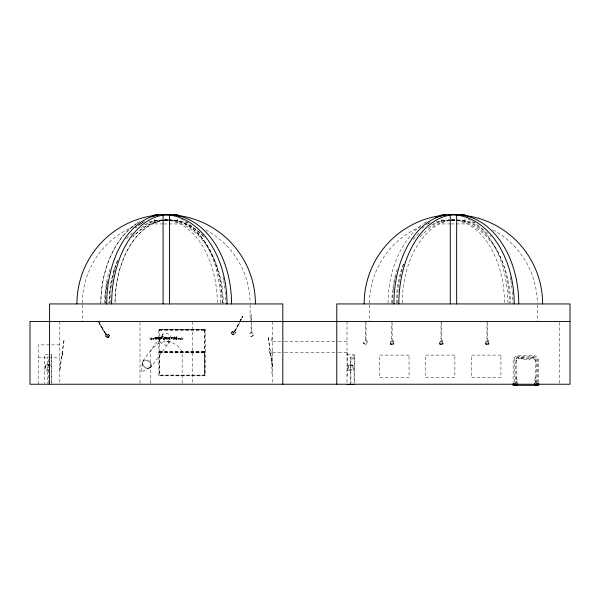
<?xml version="1.0" encoding="UTF-8"?>
<svg xmlns="http://www.w3.org/2000/svg" width="600" height="600" viewBox="0 0 600 600"><rect width="100%" height="100%" fill="white"/><g stroke="black" fill="none" stroke-linecap="round" stroke-linejoin="round"><path stroke-width="0.45" stroke-dasharray="3 2.25" d="M535.957 382.612C536.895 379.035 533.625 380.895 535.2 383.543M159.765 338.775L159.322 339.345L158.858 338.76M59.782 369.487L64.035 339.63M59.932 369.48L64.177 339.623M62.302 355.553L62.565 353.707M62.445 355.538L62.707 353.7M390.397 343.897L390.908 340.837M439.65 343.897L440.153 340.837M485.595 343.897L486.105 340.837M149.64 367.755L140.947 372.15L142.455 362.94M535.477 377.452L534.623 380.347L534.623 383.655M239.565 322.853L234.623 331.822L239.055 322.605M239.483 321.795L242.715 316.08L239.993 322.035M234.353 331.59L240.15 320.978M240.577 320.168L242.715 316.08M234.623 331.822L239.325 322.845M239.752 322.028L242.985 316.32M363.308 343.103L365.94 344.692M142.86 361.028L162.847 334.163M150.63 367.403A5.025 3.728 36.7 0 0 146.955 360.202A5.025 3.728 36.7 0 0 142.657 365.032A5.025 3.728 36.7 0 0 150.63 367.403L170.618 340.538A5.025 3.728 36.7 0 0 166.942 333.337A5.025 3.728 36.7 0 0 162.645 338.168A5.025 3.728 36.7 0 0 170.618 340.538M159.45 338.513C158.04 339.577 158.175 336.127 159.45 337.478M105.9 334.928L106.41 334.71L105.9 334.928L98.475 322.327M233.767 334.673L235.897 332.707M159.45 338.332C158.43 339.233 158.498 336.615 159.45 337.65M233.483 334.68A1.537 0.877 58.8 0 0 233.1 332.362A1.537 0.877 58.8 0 0 231.683 332.955A1.537 0.877 58.8 0 0 233.483 334.68L233.632 334.59A1.537 0.877 58.8 0 0 233.25 332.272A1.537 0.877 58.8 0 0 231.833 332.865A1.537 0.877 58.8 0 0 233.632 334.59M535.477 361.11A2.393 2.393 0 0 0 533.085 358.718L530.692 358.718L528.877 359.805L522.923 359.805L521.115 358.718L518.722 358.718A2.393 2.393 0 0 0 516.33 361.11M231.952 331.837L234.66 330.772M537.6 382.597L537.6 360.923A4.335 4.335 0 0 0 536.662 358.222L535.822 357.42A4.335 4.335 0 0 0 533.085 356.587L517.567 356.692A4.335 4.335 0 0 0 515.985 357.42L515.145 358.222A4.335 4.335 0 0 0 514.2 360.923L514.2 382.597M163.928 220.013L168.442 220.013M451.125 220.013L455.64 220.013M163.185 223.942L154.59 223.942L154.59 219.315M163.935 223.942L177.78 223.942L177.78 218.392M450.382 223.942L441.787 223.942L441.787 219.315M451.132 223.942L464.978 223.942L464.978 218.392M159.39 352.582L204.712 352.582L204.712 375.293L159.39 375.293L159.33 329.775L204.772 329.775L204.743 352.05M159.36 329.798L204.743 329.798M159.33 329.962L204.772 329.962M159.36 330.142L204.743 330.142M205.245 330.368L204.833 330.368L204.833 375.173L205.245 375.173M158.858 330.472L159.39 330.472M159.45 337.2L159.45 339.225M158.858 337.485C156.795 339.96 161.752 340.103 159.765 337.485M174.203 338.025C175.868 339.435 172.538 340.447 173.257 338.025C174.127 342.6 174.405 333.562 174.368 337.373C176.25 336.757 175.035 339.585 174.097 338.685M157.965 338.685L157.695 337.2L158.07 339.51L157.59 338.228L156.855 339.51L157.125 337.35L157.072 338.498L156.368 338.7L156.938 337.71L156.142 337.215L157.08 337.373L157.163 338.377L157.65 337.995L158.07 338.445M272.558 341.692L283.725 341.692M284.655 341.692L337.71 341.692M338.64 341.692L347.017 341.692M59.82 344.888L38.19 344.888L38.19 384.24M272.558 351.21L271.92 351.21L271.92 373.545L272.558 373.545M159.33 351.72L204.772 351.72M159.33 351.907L204.772 351.907M158.858 352.058L205.245 352.058M158.858 352.358L159.39 352.358M204.833 352.327L205.245 352.327M272.558 352.335L283.725 352.335M284.655 352.335L337.71 352.335M338.64 352.335L347.017 352.335M347.017 352.853L347.655 352.853L347.655 375.188L347.017 375.188M347.017 354.69L354.233 354.69L354.233 382.822M51.75 355.522L51.555 383.265M354.233 355.755L354.038 383.498M353.962 355.845L352.553 355.755M38.19 357.862L59.82 357.862M350.88 357.885L354.233 357.885M350.88 358.972L354.233 358.972M50.392 364.748L45.742 364.748L45.742 369.397L48.532 369.397M45.742 364.868L50.392 364.868M348.225 365.108L352.875 365.108M50.7 365.34L45.495 365.34L45.495 370.545L50.7 370.545M158.858 375.097L159.39 375.097M105.93 333.87L108.667 334.538M108.458 334.627L108.615 334.695A1.537 0.93 -66.1 0 1 108.21 337.23A1.537 0.93 -66.1 0 1 106.92 336.218A1.537 0.93 -66.1 0 1 108.675 334.733M104.97 335.962L107.265 337.605M253.808 335.07L251.183 336.653M98.985 322.11L106.41 334.71M98.295 321.27L106.185 334.657M98.7 322.38L106.125 334.98M516.33 377.452L517.178 380.347L517.178 383.655M488.423 340.837L489 343.897A1.703 0.877 0 0 1 486.45 344.663A1.703 0.877 0 0 1 486.45 343.14A1.703 0.877 0 0 1 489 343.897M442.47 340.837L443.048 343.897A1.703 0.877 0 0 1 440.498 344.663A1.703 0.877 0 0 1 440.498 343.14A1.703 0.877 0 0 1 443.048 343.897M393.225 340.837L393.803 343.897A1.703 0.877 0 0 1 391.245 344.663A1.703 0.877 0 0 1 391.245 343.14A1.703 0.877 0 0 1 393.803 343.897M268.327 337.485L272.572 367.335M268.178 337.478L272.43 367.327M269.798 351.555L270.06 353.4M269.655 351.548L269.918 353.392M559.755 322.425L559.755 384.24M538.665 382.515L538.665 361.11A5.588 5.588 0 0 0 533.085 355.522L518.722 355.522A5.588 5.588 0 0 0 513.135 361.11L513.135 382.515M537.308 304.86L537.308 321.487M536.543 382.597L536.543 360.923A3.27 3.27 0 0 0 533.085 357.653L530.475 357.653L528.66 358.837L523.095 358.837L521.19 357.653L518.722 357.653A3.27 3.27 0 0 0 515.265 360.923L515.265 382.597M535.477 383.565L535.477 357.9L516.33 357.9L516.33 382.688M533.085 357.9L533.085 358.718M530.692 357.9L530.692 358.718M521.115 357.9L521.115 358.718M518.722 357.9L518.722 358.718M516.607 384.33C518.168 381.99 515.28 378.577 515.842 382.688M488.835 343.718A1.537 0.795 0 0 1 486.533 344.4A1.537 0.795 0 0 1 486.533 343.028A1.537 0.795 0 0 1 488.835 343.718L488.835 343.897A1.537 0.795 0 0 1 486.533 344.587A1.537 0.795 0 0 1 486.533 343.215A1.537 0.795 0 0 1 488.835 343.897M487.335 322.485L487.335 341.153L486.952 341.153L486.952 322.485M442.882 343.718A1.537 0.795 0 0 1 440.58 344.4A1.537 0.795 0 0 1 440.58 343.028A1.537 0.795 0 0 1 442.882 343.718L442.882 343.897A1.537 0.795 0 0 1 440.58 344.587A1.537 0.795 0 0 1 440.58 343.215A1.537 0.795 0 0 1 442.882 343.897M441.382 322.485L441.382 341.153L441.007 341.153L441.007 322.485M393.638 343.718A1.537 0.795 0 0 1 391.335 344.4A1.537 0.795 0 0 1 391.335 343.028A1.537 0.795 0 0 1 393.638 343.718L393.638 343.897A1.537 0.795 0 0 1 391.335 344.587A1.537 0.795 0 0 1 391.335 343.215A1.537 0.795 0 0 1 393.638 343.897M392.13 322.485L392.13 341.153L391.755 341.153L391.755 322.485M369.457 304.86L369.457 321.487M366.03 322.485L366.03 341.153L365.603 341.153L365.603 322.485M350.88 383.647L350.88 357.067L350.235 357.067L350.235 383.565M347.017 321.487L347.017 383.55M272.558 321.487L272.558 383.332M251.093 321.915L251.093 314.445L251.52 314.445L251.52 333.112L251.093 333.112L251.093 322.845M250.11 304.86L250.11 321.487M192.39 321.487L192.39 383.31M182.145 383.332L182.145 352.335A17.288 17.288 0 0 0 150.233 352.335L150.233 384.24M139.988 322.425L139.988 384.24M82.26 304.86L82.26 321.487M59.82 321.487L59.82 383.332M51.75 382.59L51.75 354.457L44.535 354.457L44.535 383.31M48.398 383.415L48.398 356.835L47.752 356.835L47.752 383.332M369.465 303.03A83.925 83.925 0 0 1 420.42 226.755M426.428 224.452A83.925 83.925 0 0 1 429.915 223.358M436.088 221.812A83.925 83.925 0 0 1 475.11 222.87M492.967 229.928A83.925 83.925 0 0 1 537.308 303.03M450.93 220.013A83.925 53.61 -90 0 1 455.295 220.29M456.173 220.41A83.925 53.61 -90 0 1 504.533 303.03M397.32 303.03A83.925 53.61 -90 0 1 399 283.087M399.15 282.21A83.925 53.61 -90 0 1 404.205 262.793M428.513 227.7A83.925 53.61 -90 0 1 449.19 220.05M468.06 218.812A89.242 57.008 -90 0 1 507.93 303.007M510.21 277.125A89.242 57.008 -90 0 1 510.743 279.907M510.9 280.837A89.242 57.008 -90 0 1 511.47 284.445M511.597 285.353A89.242 57.008 -90 0 1 512.235 290.888M512.317 291.817A89.242 57.008 -90 0 1 512.842 303.007M402.232 303.03A83.925 53.61 90 0 1 450.592 220.41M451.47 220.29A83.925 53.61 90 0 1 455.842 220.013M457.582 220.05A83.925 53.61 90 0 1 509.445 303.03M431.662 224.655A83.925 59.347 -90 0 1 510.472 303.03M391.785 303.03A83.925 59.347 -90 0 1 397.545 267.87M413.175 239.423A83.925 59.347 -90 0 1 420.135 232.365M388.028 303.007A89.242 63.105 -90 0 1 423.397 223.77M424.185 223.237A89.242 63.105 -90 0 1 426.577 221.722M392.543 303.007A89.242 63.105 90 0 1 393.217 290.888M393.315 289.957A89.242 63.105 90 0 1 394.058 284.445M394.207 283.538A89.242 63.105 90 0 1 394.688 280.837M395.055 278.978A89.242 63.105 90 0 1 395.662 276.195M422.085 228.36A89.242 63.105 90 0 1 424.088 226.65M427.912 223.77A89.242 63.105 90 0 1 431.895 221.25M420.135 236.685A83.925 59.347 -90 0 1 491.145 236.685M396.3 303.03A83.925 59.347 -90 0 1 404.25 261.975M82.267 303.03A83.925 83.925 0 0 1 133.222 226.755M139.23 224.452A83.925 83.925 0 0 1 142.718 223.358M148.89 221.812A83.925 83.925 0 0 1 187.913 222.87M205.77 229.928A83.925 83.925 0 0 1 250.11 303.03M163.733 220.013A83.925 53.61 -90 0 1 217.335 303.03M110.123 303.03A83.925 53.61 -90 0 1 111.802 283.087M111.953 282.21A83.925 53.61 -90 0 1 115.59 267.007M141.315 227.7A83.925 53.61 -90 0 1 161.993 220.05M180.863 218.812A89.242 57.008 -90 0 1 220.733 303.007M223.013 277.125A89.242 57.008 90 0 1 223.545 279.907M223.702 280.837A89.242 57.008 90 0 1 224.272 284.445M224.4 285.353A89.242 57.008 90 0 1 225.038 290.888M225.12 291.817A89.242 57.008 90 0 1 225.645 303.007M104.587 303.03A83.925 59.347 90 0 1 110.347 267.87M126.578 238.718A83.925 59.347 90 0 1 132.938 232.365M144.465 224.655A83.925 59.347 90 0 1 169.395 220.365M170.31 220.493A83.925 59.347 90 0 1 223.275 303.03M153.915 338.722L152.985 338.812L153.66 339.517L152.722 338.925L153.218 338.002L153.915 338.722M168.442 338.722L167.505 338.812L168.435 339.457L167.55 339.42L167.422 337.5L166.395 337.462L166.312 337.987L167.25 337.987L166.32 338.632L167.88 337.995L168.442 338.722M165.968 337.987C164.738 340.545 163.905 335.28 165.21 337.178C166.493 337.02 165.727 339.112 164.895 338.235C165.458 336.127 165.645 338.543 165.63 339.345C167.4 340.35 167.648 336.173 165.975 338.01M170.205 338.76C168.675 341.4 168.66 336.142 170.205 338.76M177.352 338.76C175.822 341.4 175.808 336.142 177.352 338.76M160.155 337.77L160.86 338.715L161.715 337.778L160.523 337.485L160.665 338.483L161.453 338.04L160.808 337.702L160.808 338.49L161.243 337.695L160.53 337.515L160.808 339.51L161.505 337.62L160.695 337.178L160.155 337.77M155.325 338.587C156.142 341.595 156.517 336.33 155.325 338.587M168.953 337.935C167.917 340.635 167.925 335.272 168.953 337.935M169.642 337.567C169.605 340.627 168.78 336.038 170.303 337.478C170.49 341.055 170.94 336.78 169.642 337.567M171.12 338.303C172.32 339.998 171.788 335.093 171.12 338.303M149.572 337.86C151.358 339.03 148.785 340.2 150.773 339.097C149.123 338.04 151.245 336.817 149.572 337.86M165.788 338.528C166.028 340.74 167.047 337.267 165.788 338.528M175.148 337.957C174.24 339.728 174.502 336.045 175.148 337.957M183.015 339.097C182.032 340.582 182.078 336.3 183.015 339.097M169.102 338.52C169.282 340.815 170.595 337.32 169.102 338.52M176.25 338.52C176.43 340.815 177.743 337.32 176.25 338.52M166.605 337.597L167.235 337.785L166.605 337.597M179.61 339.022C181.822 340.868 180.54 336.36 179.61 339.022M522.683 357.608C523.298 359.55 524.183 356.243 522.683 357.608M154.808 338.13C155.805 339.322 155.445 338.362 154.657 337.733C153.472 338.317 155.535 340.92 154.657 338.228C156.69 338.093 155.438 336.315 154.808 338.13M171.975 338.265L171.39 337.965L171.975 338.265M153.03 338.423L153.645 338.61L153.03 338.423M167.558 338.423L168.172 338.61L167.558 338.423M179.895 338.97L180.45 339.173L179.895 338.97M164.505 337.485C163.868 343.778 161.505 333.487 163.65 339.142L164.505 337.485M173.805 337.2C173.407 341.272 171.697 334.957 173.108 338.355L173.805 337.2M176.407 336.66L175.62 338.685L176.153 338.123L177.495 338.685L176.407 336.66M176.58 337.043L176.235 337.913L176.925 337.913L176.58 337.043M367.425 341.438L366.082 344.775L363.165 343.02L365.438 340.237L367.425 341.438M178.132 338.168C176.955 341.032 179.115 337.65 178.132 338.168M152.377 338.025L151.778 338.715L152.16 339.51L151.462 338.745L152.377 338.025M251.685 332.205L249.697 333.397L251.04 336.743L253.958 334.98L251.685 332.205M175.672 339.51C173.775 339.127 175.868 336.862 175.29 338.228L175.672 339.51M205.245 329.445L158.858 329.445L158.858 375.825L205.245 375.825L205.245 329.445M163.447 336.66L161.73 336.66L162.45 336.877L162.45 338.685L162.735 336.877L163.447 336.66M151.462 337.35L151.192 339.51L151.462 337.35M181.538 337.35L181.267 339.51L181.538 337.35M172.988 337.485L171.262 337.485L171.983 337.702L171.983 339.51L172.267 337.702L172.988 337.485M272.025 337.83L271.702 340.522L272.025 337.83M165.053 338.025L164.782 339.51L165.053 338.025M179.183 338.025L178.913 339.51L179.183 338.025M204.51 352.785L159.593 352.785L159.593 375.09L204.51 375.09L204.51 352.785M409.043 355.095L379.365 355.095L379.365 377.438L409.043 377.438L409.043 355.095M454.882 355.095L425.205 355.095L425.205 377.438L454.882 377.438L454.882 355.095M500.94 355.095L471.263 355.095L471.263 377.438L500.94 377.438L500.94 355.095M352.875 364.987L348.225 364.987L348.225 369.63L352.875 369.63L352.875 364.987M353.183 365.572L347.978 365.572L347.978 370.778L353.183 370.778L353.183 365.572M231.562 332.91A1.703 0.975 58.8 0 0 233.558 334.822A1.703 0.975 58.8 0 0 233.138 332.257A1.703 0.975 58.8 0 0 231.562 332.91M234.405 331.507A1.155 0.667 58.8 0 0 235.763 332.812A1.155 0.667 58.8 0 0 235.47 331.058A1.155 0.667 58.8 0 0 234.405 331.507M108.39 337.425A1.703 1.028 -66.1 0 0 108.915 334.657A1.703 1.028 -66.1 0 0 106.965 336.308A1.703 1.028 -66.1 0 0 108.39 337.425M108.36 337.298A1.537 0.93 -66.1 0 0 108.833 334.8A1.537 0.93 -66.1 0 0 107.07 336.293A1.537 0.93 -66.1 0 0 108.36 337.298M105.743 335.843A1.155 0.698 -66.1 0 0 106.095 333.952A1.155 0.698 -66.1 0 0 104.767 335.077A1.155 0.698 -66.1 0 0 105.743 335.843M159.975 341.655A5.137 3.81 36.7 0 0 168.12 344.07A5.137 3.81 36.7 0 0 164.363 336.72A5.137 3.81 36.7 0 0 159.975 341.655M142.935 364.98A4.688 3.473 36.7 0 0 150.36 367.185A4.688 3.473 36.7 0 0 146.94 360.48A4.688 3.473 36.7 0 0 142.935 364.98M391.245 341.257A1.155 0.6 0 0 0 393.18 340.995A1.155 0.6 0 0 0 391.763 340.26A1.155 0.6 0 0 0 391.245 341.257M440.498 341.257A1.155 0.6 0 0 0 442.433 340.995A1.155 0.6 0 0 0 441.015 340.26A1.155 0.6 0 0 0 440.498 341.257M486.442 341.257A1.155 0.6 0 0 0 488.385 340.995A1.155 0.6 0 0 0 486.967 340.26A1.155 0.6 0 0 0 486.442 341.257M163.395 220.41A83.925 53.61 90 0 0 115.035 303.03A83.925 53.61 -90 0 1 163.395 220.41M168.645 220.013A83.925 53.61 90 0 0 164.273 220.29A83.925 53.61 -90 0 1 168.645 220.013M222.248 303.03A83.925 53.61 90 0 0 170.385 220.05A83.925 53.61 -90 0 1 222.248 303.03M136.2 223.77A89.242 63.105 -90 0 0 100.83 303.007A89.242 63.105 90 0 1 136.2 223.77M139.38 221.722A89.242 63.105 -90 0 0 136.988 223.237A89.242 63.105 90 0 1 139.38 221.722M105.922 291.817A89.242 63.105 -90 0 0 105.345 303.007A89.242 63.105 90 0 1 105.922 291.817M107.49 280.837A89.242 63.105 -90 0 0 106.02 290.888A89.242 63.105 90 0 1 107.49 280.837M136.89 226.65A89.242 63.105 -90 0 0 135.547 227.775A89.242 63.105 90 0 1 136.89 226.65M144.697 221.25A89.242 63.105 -90 0 0 138.398 225.458A89.242 63.105 90 0 1 144.697 221.25M117.765 260.265A83.925 59.347 90 0 0 109.102 303.03A83.925 59.347 -90 0 1 117.765 260.265M203.947 236.685A83.925 59.347 90 0 0 132.938 236.685A83.925 59.347 -90 0 1 203.947 236.685"/><path stroke-width="0.9" d="M516.607 384.33L516.225 384.713L515.842 384.33M154.59 214.688L177.78 214.688M441.787 214.688L464.978 214.688M570 321.487L30 321.487L30 384.24L570 384.24L570 303.938L336.772 303.938L336.772 384.24M347.017 384.48L354.233 384.48M535.95 384.33L535.68 384.795L535.2 384.428M538.665 383.445L538.665 385.312L513.135 385.312L513.135 383.445M537.6 383.505L537.6 385.312M536.543 383.505L536.543 385.312M534.623 383.655L534.623 385.312M517.178 383.655L517.178 385.312M515.265 383.505L515.265 385.312M514.2 383.505L514.2 385.312M456.66 214.688L456.66 303.938M450.278 214.688L450.278 303.938M282.803 384.24L282.803 303.938L49.575 303.938L49.575 384.24M169.462 214.688L169.462 303.938M163.08 214.688L163.08 303.938M364.14 303.938A89.242 89.242 0 0 1 445.935 215.002M450.6 214.733A89.242 89.242 0 0 1 456.165 214.733M460.83 215.002A89.242 89.242 0 0 1 542.625 303.938M393.923 303.938A89.242 57.008 -90 0 1 445.68 215.07M449.19 214.733A89.242 57.008 -90 0 1 452.67 214.733M454.095 214.733A89.242 57.008 -90 0 1 457.582 214.733M398.835 303.938A89.242 57.008 -90 0 1 450.592 215.07M456.615 215.025A89.242 63.105 -90 0 1 514.23 303.938M435.675 217.41A89.242 63.105 -90 0 1 437.452 216.81M439.252 216.285A89.242 63.105 -90 0 1 441.067 215.835M449.31 214.725A89.242 63.105 -90 0 1 452.947 214.725M453.817 214.725A89.242 63.105 90 0 1 457.463 214.725M461.13 215.025A89.242 63.105 90 0 1 518.745 303.938M76.942 303.938A89.242 89.242 0 0 1 158.738 215.002M163.403 214.733A89.242 89.242 0 0 1 168.968 214.733M173.632 215.002A89.242 89.242 0 0 1 255.428 303.938M161.993 214.733A89.242 57.008 -90 0 1 165.472 214.733M106.725 303.938A89.242 57.008 -90 0 1 158.483 215.07M111.637 303.938A89.242 57.008 90 0 1 163.395 215.07M166.898 214.733A89.242 57.008 90 0 1 170.385 214.733M169.417 215.025A89.242 63.105 -90 0 1 227.032 303.938M173.933 215.025A89.242 63.105 -90 0 1 231.548 303.938M177.593 215.632A89.242 63.105 90 0 1 180.322 216.285M154.778 215.632A89.242 63.105 -90 0 0 152.055 216.285A89.242 63.105 90 0 1 154.778 215.632M165.75 214.725A89.242 63.105 -90 0 0 162.113 214.725A89.242 63.105 90 0 1 165.75 214.725M170.265 214.725A89.242 63.105 -90 0 0 166.62 214.725A89.242 63.105 90 0 1 170.265 214.725"/></g></svg>
